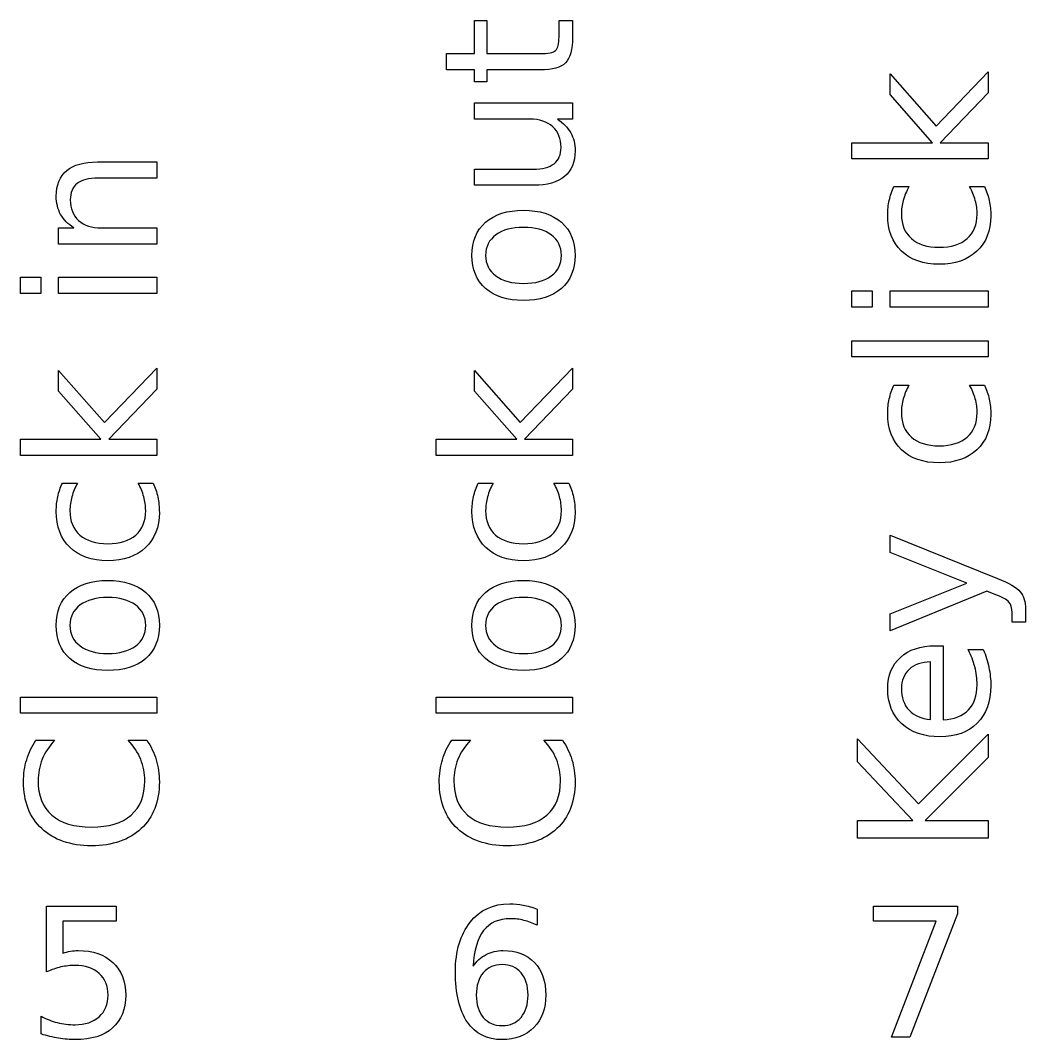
# Model space of a CAD drawing. Extents: x 30 to 245, y 40 to 174.
# Drawn here: x 110.63 to 132.13, y 108.64 to 130.43 of the extents above; entities that cross this region are included whole.
import ezdxf

# ---------------------------------------------------------------- set-up
doc = ezdxf.new("R2010")
doc.units = 0
doc.layers.add('Calque_1', color=7, linetype='CONTINUOUS')

msp = doc.modelspace()

# ---------------------------------------------------------------- linework, layer by layer
at = {"layer": 'Calque_1', "color": 7}
for points in [[(119.74375, 129.71563), (120.34, 129.71563), (120.34, 130.42625), (120.60813, 130.42625), (120.60813, 129.71563), (121.74813, 129.71563)], [(122.15123, 130.07191), (122.15123, 130.42628), (122.44, 130.42628), (122.44, 130.07191)], [(121.74813, 129.36878), (120.60813, 129.36878), (120.60813, 129.11566), (120.34, 129.11566), (120.34, 129.36878), (119.74375, 129.36878), (119.74375, 129.71563)], [(121.53063, 128.315), (120.34, 128.315), (120.34, 128.66), (122.44, 128.66), (122.44, 128.315), (122.1175, 128.315)], [(112.2825, 127.4), (113.55, 127.4), (113.55, 127.055), (112.29375, 127.055)], [(121.61125, 126.90125), (120.34, 126.90125), (120.34, 127.24625), (121.59813, 127.24625)], [(129.31063, 126.87313), (129.63313, 126.87313)], [(130.93066, 126.87313), (131.24941, 126.87313)], [(112.36313, 125.98813), (113.55, 125.98813), (113.55, 125.64125), (111.45, 125.64125), (111.45, 125.98813), (111.77625, 125.98813)], [(129.31063, 122.62813), (129.63313, 122.62813)], [(130.93066, 122.62813), (131.24941, 122.62813)], [(111.53063, 120.53563), (111.85313, 120.53563)], [(113.15056, 120.53563), (113.46931, 120.53563)], [(120.42063, 120.53563), (120.74313, 120.53563)], [(122.04056, 120.53563), (122.35931, 120.53563)], [(131.45375, 118.16188), (131.29625, 118.22378), (129.23, 117.37441), (129.23, 117.74003), (130.8725, 118.39628), (129.23, 119.05253), (129.23, 119.41816), (131.525, 118.49563)], [(132.12875, 117.83938), (132.12875, 117.56375), (131.84, 117.56375), (131.84, 117.76625)], [(130.19365, 117.05563), (130.19375, 117.05563)], [(130.19375, 117.05563), (130.3625, 117.05563), (130.3625, 115.46938)], [(130.89683, 116.975), (131.22308, 116.975)], [(130.09438, 115.48063), (130.0925, 116.71063)], [(110.96625, 115.03813), (111.36563, 115.03813)], [(112.93881, 115.03813), (113.33444, 115.03813)], [(119.85625, 115.03813), (120.25563, 115.03813)], [(121.82881, 115.03813), (122.22444, 115.03813)], [(111.19187, 111.48938), (112.67875, 111.48938), (112.67875, 111.17063), (111.53875, 111.17063), (111.53875, 110.48438)], [(111.19187, 110.08323), (111.19187, 111.48938)], [(121.68687, 111.4275), (121.68687, 111.0825)], [(111.07375, 108.75568), (111.07375, 109.1363)]]:
    msp.add_lwpolyline(points, dxfattribs=at)
for points in [[(128.4125, 127.46375), (128.4125, 127.81063), (130.13563, 127.81063), (129.23, 128.84), (129.23, 129.28063), (130.2125, 128.16688), (131.33, 129.3275), (131.33, 128.8775), (130.30438, 127.81063), (131.33, 127.81063), (131.33, 127.46375)], [(120.28938, 127.76938)], [(112.28255, 127.4)], [(121.61127, 126.90125)], [(129.31056, 126.87313)], [(120.28938, 125.40313)], [(120.58188, 125.40313)], [(110.6325, 124.58938), (110.6325, 124.93438), (111.06938, 124.93438), (111.06938, 124.58938)], [(111.45, 124.58938), (111.45, 124.93438), (113.55, 124.93438), (113.55, 124.58938)], [(128.4125, 124.29688), (128.4125, 124.64188), (128.84938, 124.64188), (128.84938, 124.29688)], [(129.23, 124.29688), (129.23, 124.64188), (131.33, 124.64188), (131.33, 124.29688)], [(128.4125, 123.23188), (128.4125, 123.57688), (131.33, 123.57688), (131.33, 123.23188)], [(110.6325, 121.12625), (110.6325, 121.47313), (112.35563, 121.47313), (111.45, 122.5025), (111.45, 122.94313), (112.4325, 121.82938), (113.55, 122.99), (113.55, 122.54), (112.52438, 121.47313), (113.55, 121.47313), (113.55, 121.12625)], [(119.5225, 121.12625), (119.5225, 121.47313), (121.24563, 121.47313), (120.34, 122.5025), (120.34, 122.94313), (121.3225, 121.82938), (122.44, 122.99), (122.44, 122.54), (121.41438, 121.47313), (122.44, 121.47313), (122.44, 121.12625)], [(129.31056, 122.62813)], [(111.53066, 120.53563)], [(120.42066, 120.53563)], [(111.39938, 117.49063)], [(111.69188, 117.49063)], [(120.28938, 117.49063)], [(120.58188, 117.49063)], [(110.6325, 115.61188), (110.6325, 115.95688), (113.55, 115.95688), (113.55, 115.61188)], [(119.5225, 115.61188), (119.5225, 115.95688), (122.44, 115.95688), (122.44, 115.61188)], [(128.53063, 112.94188), (128.53063, 113.32063), (129.71375, 113.32063), (128.53063, 114.57688), (128.53063, 115.06438), (129.83563, 113.675), (131.33, 115.16375), (131.33, 114.665), (129.98188, 113.32063), (131.33, 113.32063), (131.33, 112.94188)], [(110.96631, 115.03813)], [(119.85631, 115.03813)], [(121.68687, 111.42745)], [(128.8725, 111.48938), (130.6725, 111.48938), (130.6725, 111.32813), (129.65625, 108.69), (129.26062, 108.69), (130.21687, 111.17063), (128.8725, 111.17063)], [(120.935, 110.24063)]]:
    msp.add_lwpolyline(points, close=True, dxfattribs=at)
for points in [[(122.07813, 129.78503), (122.126863, 129.832497), (122.15123, 129.928123), (122.15123, 130.07191)], [(122.44, 130.07191), (122.44, 129.805657), (122.390627, 129.621907), (122.29188, 129.52066)], [(121.74813, 129.71563), (121.919377, 129.71563), (122.029377, 129.738763), (122.07813, 129.78503)], [(122.29188, 129.52066), (122.19188, 129.419407), (122.01063, 129.36878), (121.74813, 129.36878)], [(122.01625, 128.15188), (121.897503, 128.260627), (121.73563, 128.315), (121.53063, 128.315)], [(122.19438, 127.71125), (122.19438, 127.897503), (122.135003, 128.04438), (122.01625, 128.15188)], [(122.1175, 128.315), (122.245, 128.231253), (122.34, 128.133753), (122.4025, 128.0225)], [(122.4025, 128.0225), (122.463767, 127.9125), (122.4944, 127.784377), (122.4944, 127.63813)], [(122.04625, 127.3625), (122.145003, 127.44), (122.19438, 127.55625), (122.19438, 127.71125)], [(122.4944, 127.63813), (122.4944, 127.396877), (122.4194, 127.21375), (122.2694, 127.08875)], [(111.62443, 127.21438), (111.773177, 127.338127), (111.99255, 127.4), (112.28255, 127.4)], [(121.59813, 127.24625), (121.796877, 127.24625), (121.94625, 127.285), (122.04625, 127.3625)], [(111.39943, 126.66688), (111.39943, 126.908127), (111.47443, 127.090627), (111.62443, 127.21438)], [(112.29375, 127.055), (112.095003, 127.055), (111.946253, 127.01625), (111.8475, 126.93875)], [(122.2694, 127.08875), (122.1194, 126.96375), (121.900023, 126.90125), (121.61127, 126.90125)], [(111.8475, 126.93875), (111.748753, 126.86125), (111.69938, 126.745), (111.69938, 126.59)], [(129.21306, 126.57875), (129.234327, 126.680003), (129.266827, 126.77813), (129.31056, 126.87313)], [(129.63313, 126.87313), (129.579397, 126.77563), (129.539397, 126.677503), (129.51313, 126.57875)], [(131.05253, 126.57875), (131.024997, 126.677503), (130.984373, 126.77563), (130.93066, 126.87313)], [(131.24941, 126.87313), (131.29441, 126.776877), (131.32816, 126.676877), (131.35066, 126.57313)], [(111.49313, 126.27875), (111.430663, 126.39125), (111.39943, 126.520627), (111.39943, 126.66688)], [(111.69938, 126.59), (111.69938, 126.403753), (111.758753, 126.25688), (111.8775, 126.14938)], [(129.17936, 126.2675), (129.17936, 126.373753), (129.190593, 126.477503), (129.21306, 126.57875)], [(129.51313, 126.57875), (129.485663, 126.48125), (129.47193, 126.3825), (129.47193, 126.2825)], [(131.09193, 126.2825), (131.09193, 126.3825), (131.078797, 126.48125), (131.05253, 126.57875)], [(131.35066, 126.57313), (131.373127, 126.47063), (131.38436, 126.361253), (131.38436, 126.245)], [(111.77625, 125.98813), (111.650003, 126.07063), (111.55563, 126.167503), (111.49313, 126.27875)], [(120.58188, 126.11), (120.77688, 126.281253), (121.04688, 126.36688), (121.39188, 126.36688)], [(121.39188, 126.36688), (121.735627, 126.36688), (122.005627, 126.281253), (122.20188, 126.11)], [(129.47373, 125.49313), (129.277483, 125.681877), (129.17936, 125.94), (129.17936, 126.2675)], [(129.47193, 126.2825), (129.47193, 126.058753), (129.54318, 125.885003), (129.68568, 125.76125)], [(130.88005, 125.76125), (131.021303, 125.885003), (131.09193, 126.058753), (131.09193, 126.2825)], [(131.38436, 126.245), (131.38436, 125.928753), (131.284983, 125.677503), (131.08623, 125.49125)], [(111.8775, 126.14938), (111.996253, 126.04188), (112.15813, 125.98813), (112.36313, 125.98813)], [(120.28938, 125.40313), (120.28938, 125.70313), (120.38688, 125.938753), (120.58188, 126.11)], [(121.39188, 126.00125), (121.143127, 126.00125), (120.94625, 125.9475), (120.80125, 125.84)], [(121.98438, 125.84), (121.83938, 125.9475), (121.64188, 126.00125), (121.39188, 126.00125)], [(122.20188, 126.11), (122.39688, 125.938753), (122.49438, 125.70313), (122.49438, 125.40313)], [(120.80125, 125.84), (120.655003, 125.7325), (120.58188, 125.586877), (120.58188, 125.40313)], [(122.20188, 125.40313), (122.20188, 125.586877), (122.12938, 125.7325), (121.98438, 125.84)], [(129.68568, 125.76125), (129.826927, 125.637503), (130.025677, 125.57563), (130.28193, 125.57563)], [(130.28193, 125.57563), (130.538177, 125.57563), (130.73755, 125.637503), (130.88005, 125.76125)], [(120.58188, 124.69438), (120.38688, 124.865627), (120.28938, 125.101877), (120.28938, 125.40313)], [(120.58188, 125.40313), (120.58188, 125.21813), (120.65438, 125.07188), (120.79938, 124.96438)], [(121.98625, 124.9625), (122.130003, 125.07), (122.20188, 125.216877), (122.20188, 125.40313)], [(122.49438, 125.40313), (122.49438, 125.101877), (122.39688, 124.865627), (122.20188, 124.69438)], [(130.28186, 125.21188), (129.93936, 125.21188), (129.669983, 125.30563), (129.47373, 125.49313)], [(131.08623, 125.49125), (130.887483, 125.305003), (130.61936, 125.21188), (130.28186, 125.21188)], [(120.79938, 124.96438), (120.943127, 124.85688), (121.140627, 124.80313), (121.39188, 124.80313)], [(121.39188, 124.80313), (121.643127, 124.80313), (121.84125, 124.856253), (121.98625, 124.9625)], [(121.39188, 124.43938), (121.04688, 124.43938), (120.77688, 124.52438), (120.58188, 124.69438)], [(122.20188, 124.69438), (122.005627, 124.52438), (121.735627, 124.43938), (121.39188, 124.43938)], [(129.21306, 122.33375), (129.234327, 122.435003), (129.266827, 122.53313), (129.31056, 122.62813)], [(129.63313, 122.62813), (129.579397, 122.53063), (129.539397, 122.432503), (129.51313, 122.33375)], [(131.05253, 122.33375), (131.024997, 122.432503), (130.984373, 122.53063), (130.93066, 122.62813)], [(131.24941, 122.62813), (131.29441, 122.531877), (131.32816, 122.431877), (131.35066, 122.32813)], [(129.17936, 122.0225), (129.17936, 122.128753), (129.190593, 122.232503), (129.21306, 122.33375)], [(129.51313, 122.33375), (129.485663, 122.23625), (129.47193, 122.1375), (129.47193, 122.0375)], [(131.09193, 122.0375), (131.09193, 122.1375), (131.078797, 122.23625), (131.05253, 122.33375)], [(131.35066, 122.32813), (131.373127, 122.22563), (131.38436, 122.116253), (131.38436, 122)], [(129.47193, 122.0375), (129.47193, 121.813753), (129.54318, 121.640003), (129.68568, 121.51625)], [(130.88005, 121.51625), (131.021303, 121.640003), (131.09193, 121.813753), (131.09193, 122.0375)], [(129.47373, 121.24813), (129.277483, 121.436877), (129.17936, 121.695), (129.17936, 122.0225)], [(131.38436, 122), (131.38436, 121.683753), (131.284983, 121.432503), (131.08623, 121.24625)], [(129.68568, 121.51625), (129.826927, 121.392503), (130.025677, 121.33063), (130.28193, 121.33063)], [(130.28193, 121.33063), (130.538177, 121.33063), (130.73755, 121.392503), (130.88005, 121.51625)], [(130.28186, 120.96688), (129.93936, 120.96688), (129.669983, 121.06063), (129.47373, 121.24813)], [(131.08623, 121.24625), (130.887483, 121.060003), (130.61936, 120.96688), (130.28186, 120.96688)], [(111.43316, 120.24125), (111.454427, 120.342503), (111.486927, 120.44063), (111.53066, 120.53563)], [(111.85313, 120.53563), (111.799397, 120.43813), (111.759397, 120.340003), (111.73313, 120.24125)], [(113.27243, 120.24125), (113.244963, 120.340003), (113.20434, 120.43813), (113.15056, 120.53563)], [(113.46931, 120.53563), (113.51431, 120.439377), (113.54806, 120.339377), (113.57056, 120.23563)], [(120.32316, 120.24125), (120.344427, 120.342503), (120.376927, 120.44063), (120.42066, 120.53563)], [(120.74313, 120.53563), (120.689397, 120.43813), (120.649397, 120.340003), (120.62313, 120.24125)], [(122.16243, 120.24125), (122.134963, 120.340003), (122.09434, 120.43813), (122.04056, 120.53563)], [(122.35931, 120.53563), (122.40431, 120.439377), (122.43806, 120.339377), (122.46056, 120.23563)], [(111.39936, 119.93), (111.39936, 120.036253), (111.410627, 120.140003), (111.43316, 120.24125)], [(111.73313, 120.24125), (111.705597, 120.14375), (111.69183, 120.045), (111.69183, 119.945)], [(113.31183, 119.945), (113.31183, 120.045), (113.298697, 120.14375), (113.27243, 120.24125)], [(113.57056, 120.23563), (113.593093, 120.13313), (113.60436, 120.023753), (113.60436, 119.9075)], [(120.28936, 119.93), (120.28936, 120.036253), (120.300627, 120.140003), (120.32316, 120.24125)], [(120.62313, 120.24125), (120.595597, 120.14375), (120.58183, 120.045), (120.58183, 119.945)], [(122.20183, 119.945), (122.20183, 120.045), (122.188697, 120.14375), (122.16243, 120.24125)], [(122.46056, 120.23563), (122.483093, 120.13313), (122.49436, 120.023753), (122.49436, 119.9075)], [(111.69373, 119.15563), (111.497483, 119.344377), (111.39936, 119.6025), (111.39936, 119.93)], [(111.69183, 119.945), (111.69183, 119.721253), (111.76308, 119.547503), (111.90558, 119.42375)], [(113.09995, 119.42375), (113.241203, 119.547503), (113.31183, 119.721253), (113.31183, 119.945)], [(113.60436, 119.9075), (113.60436, 119.591253), (113.504983, 119.340003), (113.30623, 119.15375)], [(120.58373, 119.15563), (120.387483, 119.344377), (120.28936, 119.6025), (120.28936, 119.93)], [(120.58183, 119.945), (120.58183, 119.721253), (120.65308, 119.547503), (120.79558, 119.42375)], [(121.98995, 119.42375), (122.131203, 119.547503), (122.20183, 119.721253), (122.20183, 119.945)], [(122.49436, 119.9075), (122.49436, 119.591253), (122.394983, 119.340003), (122.19623, 119.15375)], [(111.90558, 119.42375), (112.046827, 119.300003), (112.245577, 119.23813), (112.50183, 119.23813)], [(112.50183, 119.23813), (112.758077, 119.23813), (112.95745, 119.300003), (113.09995, 119.42375)], [(120.79558, 119.42375), (120.936827, 119.300003), (121.135577, 119.23813), (121.39183, 119.23813)], [(121.39183, 119.23813), (121.648077, 119.23813), (121.84745, 119.300003), (121.98995, 119.42375)], [(112.50186, 118.87438), (112.15936, 118.87438), (111.889983, 118.96813), (111.69373, 119.15563)], [(113.30623, 119.15375), (113.107483, 118.967503), (112.83936, 118.87438), (112.50186, 118.87438)], [(121.39186, 118.87438), (121.04936, 118.87438), (120.779983, 118.96813), (120.58373, 119.15563)], [(122.19623, 119.15375), (121.997483, 118.967503), (121.72936, 118.87438), (121.39186, 118.87438)], [(111.69188, 118.1975), (111.88688, 118.368753), (112.15688, 118.45438), (112.50188, 118.45438)], [(112.50188, 118.45438), (112.845627, 118.45438), (113.115627, 118.368753), (113.31188, 118.1975)], [(120.58188, 118.1975), (120.77688, 118.368753), (121.04688, 118.45438), (121.39188, 118.45438)], [(121.39188, 118.45438), (121.735627, 118.45438), (122.005627, 118.368753), (122.20188, 118.1975)], [(131.525, 118.49563), (131.775, 118.39813), (131.938127, 118.30313), (132.01438, 118.21063)], [(111.39938, 117.49063), (111.39938, 117.79063), (111.49688, 118.026253), (111.69188, 118.1975)], [(113.31188, 118.1975), (113.50688, 118.026253), (113.60438, 117.79063), (113.60438, 117.49063)], [(120.28938, 117.49063), (120.28938, 117.79063), (120.38688, 118.026253), (120.58188, 118.1975)], [(122.20188, 118.1975), (122.39688, 118.026253), (122.49438, 117.79063), (122.49438, 117.49063)], [(131.7725, 117.9875), (131.7275, 118.039967), (131.62125, 118.098093), (131.45375, 118.16188)], [(132.01438, 118.21063), (132.090627, 118.11813), (132.12875, 117.99438), (132.12875, 117.83938)], [(111.91125, 117.9275), (111.765003, 117.82), (111.69188, 117.674377), (111.69188, 117.49063)], [(112.50188, 118.08875), (112.253127, 118.08875), (112.05625, 118.035), (111.91125, 117.9275)], [(113.09438, 117.9275), (112.94938, 118.035), (112.75188, 118.08875), (112.50188, 118.08875)], [(113.31188, 117.49063), (113.31188, 117.674377), (113.23938, 117.82), (113.09438, 117.9275)], [(120.80125, 117.9275), (120.655003, 117.82), (120.58188, 117.674377), (120.58188, 117.49063)], [(121.39188, 118.08875), (121.143127, 118.08875), (120.94625, 118.035), (120.80125, 117.9275)], [(121.98438, 117.9275), (121.83938, 118.035), (121.64188, 118.08875), (121.39188, 118.08875)], [(122.20188, 117.49063), (122.20188, 117.674377), (122.12938, 117.82), (121.98438, 117.9275)], [(131.84, 117.76625), (131.84, 117.86125), (131.8175, 117.935), (131.7725, 117.9875)], [(111.69188, 116.78188), (111.49688, 116.953127), (111.39938, 117.189377), (111.39938, 117.49063)], [(111.69188, 117.49063), (111.69188, 117.30563), (111.76438, 117.15938), (111.90938, 117.05188)], [(113.09625, 117.05), (113.240003, 117.1575), (113.31188, 117.304377), (113.31188, 117.49063)], [(113.60438, 117.49063), (113.60438, 117.189377), (113.50688, 116.953127), (113.31188, 116.78188)], [(120.58188, 116.78188), (120.38688, 116.953127), (120.28938, 117.189377), (120.28938, 117.49063)], [(120.58188, 117.49063), (120.58188, 117.30563), (120.65438, 117.15938), (120.79938, 117.05188)], [(121.98625, 117.05), (122.130003, 117.1575), (122.20188, 117.304377), (122.20188, 117.49063)], [(122.49438, 117.49063), (122.49438, 117.189377), (122.39688, 116.953127), (122.20188, 116.78188)], [(111.90938, 117.05188), (112.053127, 116.94438), (112.250627, 116.89063), (112.50188, 116.89063)], [(112.50188, 116.89063), (112.753127, 116.89063), (112.95125, 116.943753), (113.09625, 117.05)], [(120.79938, 117.05188), (120.943127, 116.94438), (121.140627, 116.89063), (121.39188, 116.89063)], [(121.39188, 116.89063), (121.643127, 116.89063), (121.84125, 116.943753), (121.98625, 117.05)], [(129.45303, 116.80813), (129.634277, 116.97313), (129.88115, 117.05563), (130.19365, 117.05563)], [(129.17928, 116.13875), (129.17928, 116.42125), (129.27053, 116.644377), (129.45303, 116.80813)], [(131.04308, 116.60375), (131.010613, 116.72875), (130.961863, 116.8525), (130.89683, 116.975)], [(131.22308, 116.975), (131.275613, 116.851253), (131.315613, 116.72438), (131.34308, 116.59438)], [(112.50188, 116.52688), (112.15688, 116.52688), (111.88688, 116.61188), (111.69188, 116.78188)], [(113.31188, 116.78188), (113.115627, 116.61188), (112.845627, 116.52688), (112.50188, 116.52688)], [(121.39188, 116.52688), (121.04688, 116.52688), (120.77688, 116.61188), (120.58188, 116.78188)], [(122.20188, 116.78188), (122.005627, 116.61188), (121.735627, 116.52688), (121.39188, 116.52688)], [(130.0925, 116.71063), (129.903753, 116.707963), (129.75313, 116.654837), (129.64063, 116.55125)], [(131.09188, 116.21938), (131.09188, 116.35188), (131.075613, 116.480003), (131.04308, 116.60375)], [(131.34308, 116.59438), (131.370547, 116.46438), (131.38428, 116.332503), (131.38428, 116.19875)], [(129.64063, 116.55125), (129.52813, 116.44875), (129.47188, 116.3125), (129.47188, 116.1425)], [(130.90625, 115.68313), (131.030003, 115.811877), (131.09188, 115.990627), (131.09188, 116.21938)], [(131.38428, 116.19875), (131.38428, 115.86375), (131.28678, 115.598127), (131.09178, 115.40188)], [(129.48303, 115.38688), (129.28053, 115.573127), (129.17928, 115.82375), (129.17928, 116.13875)], [(129.47188, 116.1425), (129.47188, 115.95), (129.526253, 115.795627), (129.635, 115.67938)], [(129.635, 115.67938), (129.743753, 115.56438), (129.89688, 115.49813), (130.09438, 115.48063)], [(130.3625, 115.46938), (130.6, 115.48438), (130.78125, 115.55563), (130.90625, 115.68313)], [(130.30053, 115.10938), (129.956777, 115.10938), (129.684277, 115.20188), (129.48303, 115.38688)], [(131.09178, 115.40188), (130.89678, 115.20688), (130.63303, 115.10938), (130.30053, 115.10938)], [(110.76756, 114.62), (110.811293, 114.768753), (110.877543, 114.90813), (110.96631, 115.03813)], [(111.36563, 115.03813), (111.246877, 114.91063), (111.158127, 114.77438), (111.09938, 114.62938)], [(113.20506, 114.62938), (113.146327, 114.77438), (113.057577, 114.91063), (112.93881, 115.03813)], [(113.33444, 115.03813), (113.42444, 114.90563), (113.49194, 114.765003), (113.53694, 114.61625)], [(119.65756, 114.62), (119.701293, 114.768753), (119.767543, 114.90813), (119.85631, 115.03813)], [(120.25563, 115.03813), (120.136877, 114.91063), (120.048127, 114.77438), (119.98938, 114.62938)], [(122.09506, 114.62938), (122.036327, 114.77438), (121.947577, 114.91063), (121.82881, 115.03813)], [(122.22444, 115.03813), (122.31444, 114.90563), (122.38194, 114.765003), (122.42694, 114.61625)], [(110.70006, 114.1475), (110.70006, 114.315), (110.72256, 114.4725), (110.76756, 114.62)], [(111.09938, 114.62938), (111.040647, 114.485627), (111.01128, 114.3325), (111.01128, 114.17)], [(113.29316, 114.17), (113.29316, 114.3325), (113.263793, 114.485627), (113.20506, 114.62938)], [(119.59006, 114.1475), (119.59006, 114.315), (119.61256, 114.4725), (119.65756, 114.62)], [(119.98938, 114.62938), (119.930647, 114.485627), (119.90128, 114.3325), (119.90128, 114.17)], [(122.18316, 114.17), (122.18316, 114.3325), (122.153793, 114.485627), (122.09506, 114.62938)], [(113.53694, 114.61625), (113.58194, 114.46875), (113.60444, 114.3125), (113.60444, 114.1475)], [(122.42694, 114.61625), (122.47194, 114.46875), (122.49444, 114.3125), (122.49444, 114.1475)], [(111.09006, 113.14625), (110.83006, 113.390003), (110.70006, 113.723753), (110.70006, 114.1475)], [(111.01128, 114.17), (111.01128, 113.85), (111.109407, 113.605), (111.30566, 113.435)], [(113.00066, 113.435), (113.19566, 113.605), (113.29316, 113.85), (113.29316, 114.17)], [(113.60444, 114.1475), (113.60444, 113.723753), (113.475063, 113.390003), (113.21631, 113.14625)], [(119.98006, 113.14625), (119.72006, 113.390003), (119.59006, 113.723753), (119.59006, 114.1475)], [(119.90128, 114.17), (119.90128, 113.85), (119.999407, 113.605), (120.19566, 113.435)], [(121.89066, 113.435), (122.08566, 113.605), (122.18316, 113.85), (122.18316, 114.17)], [(122.49444, 114.1475), (122.49444, 113.723753), (122.365063, 113.390003), (122.10631, 113.14625)], [(111.30566, 113.435), (111.50066, 113.265), (111.78316, 113.18), (112.15316, 113.18)], [(112.15316, 113.18), (112.521907, 113.18), (112.804407, 113.265), (113.00066, 113.435)], [(120.19566, 113.435), (120.39066, 113.265), (120.67316, 113.18), (121.04316, 113.18)], [(121.04316, 113.18), (121.411907, 113.18), (121.694407, 113.265), (121.89066, 113.435)], [(112.15319, 112.78063), (111.70319, 112.78063), (111.348813, 112.902503), (111.09006, 113.14625)], [(113.21631, 113.14625), (112.95631, 112.902503), (112.601937, 112.78063), (112.15319, 112.78063)], [(121.04319, 112.78063), (120.59319, 112.78063), (120.238813, 112.902503), (119.98006, 113.14625)], [(122.10631, 113.14625), (121.84631, 112.902503), (121.491937, 112.78063), (121.04319, 112.78063)], [(120.25062, 111.14433), (120.46062, 111.408077), (120.742497, 111.53995), (121.09625, 111.53995)], [(121.09625, 111.53995), (121.19125, 111.53995), (121.286873, 111.530583), (121.38312, 111.51185)], [(121.38312, 111.51185), (121.48062, 111.493117), (121.58187, 111.464983), (121.68687, 111.42745)], [(119.93562, 110.08683), (119.93562, 110.52933), (120.04062, 110.88183), (120.25062, 111.14433)], [(121.11125, 111.22123), (120.86125, 111.22123), (120.67, 111.136857), (120.5375, 110.96811)], [(121.39812, 111.18563), (121.301873, 111.209363), (121.20625, 111.22123), (121.11125, 111.22123)], [(121.68687, 111.0825), (121.59187, 111.1275), (121.49562, 111.161877), (121.39812, 111.18563)], [(120.5375, 110.96811), (120.406247, 110.799357), (120.331247, 110.544357), (120.3125, 110.20311)], [(111.53875, 110.48438), (111.59375, 110.503113), (111.64875, 110.51688), (111.70375, 110.52568)], [(111.70375, 110.52568), (111.75875, 110.53568), (111.81375, 110.54068), (111.86875, 110.54068)], [(111.86875, 110.54068), (112.18125, 110.54068), (112.42875, 110.455053), (112.61125, 110.2838)], [(120.59, 110.45248), (120.701247, 110.511213), (120.823747, 110.54058), (120.9575, 110.54058)], [(120.9575, 110.54058), (121.238747, 110.54058), (121.46062, 110.454953), (121.62312, 110.2837)], [(112.61125, 110.2838), (112.79375, 110.112553), (112.885, 109.88068), (112.885, 109.58818)], [(120.3125, 110.20311), (120.386247, 110.311857), (120.478747, 110.39498), (120.59, 110.45248)], [(121.62312, 110.2837), (121.786873, 110.1137), (121.86875, 109.881827), (121.86875, 109.58808)], [(111.49937, 110.18823), (111.39937, 110.165763), (111.29687, 110.130763), (111.19187, 110.08323)], [(111.80312, 110.22193), (111.701873, 110.22193), (111.600623, 110.210697), (111.49937, 110.18823)], [(112.31688, 110.0513), (112.190627, 110.165053), (112.019373, 110.22193), (111.80312, 110.22193)], [(112.50625, 109.58818), (112.50625, 109.78318), (112.443127, 109.937553), (112.31688, 110.0513)], [(120.1925, 109.00683), (120.021247, 109.255577), (119.93562, 109.615577), (119.93562, 110.08683)], [(120.53, 110.06625), (120.431247, 109.950003), (120.38187, 109.79063), (120.38187, 109.58813)], [(120.935, 110.24063), (120.765, 110.24063), (120.63, 110.182503), (120.53, 110.06625)], [(121.33812, 110.06625), (121.239373, 110.182503), (121.105, 110.24063), (120.935, 110.24063)], [(121.48812, 109.58813), (121.48812, 109.79063), (121.43812, 109.950003), (121.33812, 110.06625)], [(112.31688, 109.12505), (112.443127, 109.238803), (112.50625, 109.39318), (112.50625, 109.58818)], [(112.885, 109.58818), (112.885, 109.286927), (112.79125, 109.05255), (112.60375, 108.88505)], [(120.38187, 109.58813), (120.38187, 109.386877), (120.431247, 109.2275), (120.53, 109.11)], [(121.33812, 109.11), (121.43812, 109.2275), (121.48812, 109.386877), (121.48812, 109.58813)], [(121.86875, 109.58808), (121.86875, 109.30058), (121.78375, 109.069953), (121.61375, 108.8962)], [(111.07375, 109.1363), (111.18625, 109.075033), (111.3025, 109.02941), (111.4225, 108.99943)], [(111.4225, 108.99943), (111.5425, 108.96943), (111.669373, 108.95443), (111.80312, 108.95443)], [(111.80312, 108.95443), (112.019373, 108.95443), (112.190627, 109.011303), (112.31688, 109.12505)], [(120.935, 108.63558), (120.611247, 108.63558), (120.363747, 108.75933), (120.1925, 109.00683)], [(120.53, 109.11), (120.63, 108.993753), (120.765, 108.93563), (120.935, 108.93563)], [(120.935, 108.93563), (121.105, 108.93563), (121.239373, 108.993753), (121.33812, 109.11)], [(111.45062, 108.66568), (111.329373, 108.68568), (111.20375, 108.71568), (111.07375, 108.75568)], [(112.60375, 108.88505), (112.41625, 108.718803), (112.151873, 108.63568), (111.81062, 108.63568)], [(121.61375, 108.8962), (121.44375, 108.722453), (121.2175, 108.63558), (120.935, 108.63558)], [(111.81062, 108.63568), (111.69312, 108.63568), (111.57312, 108.64568), (111.45062, 108.66568)]]:
    msp.add_open_spline(points, degree=3, dxfattribs=at)

doc.saveas('drawing.dxf')
